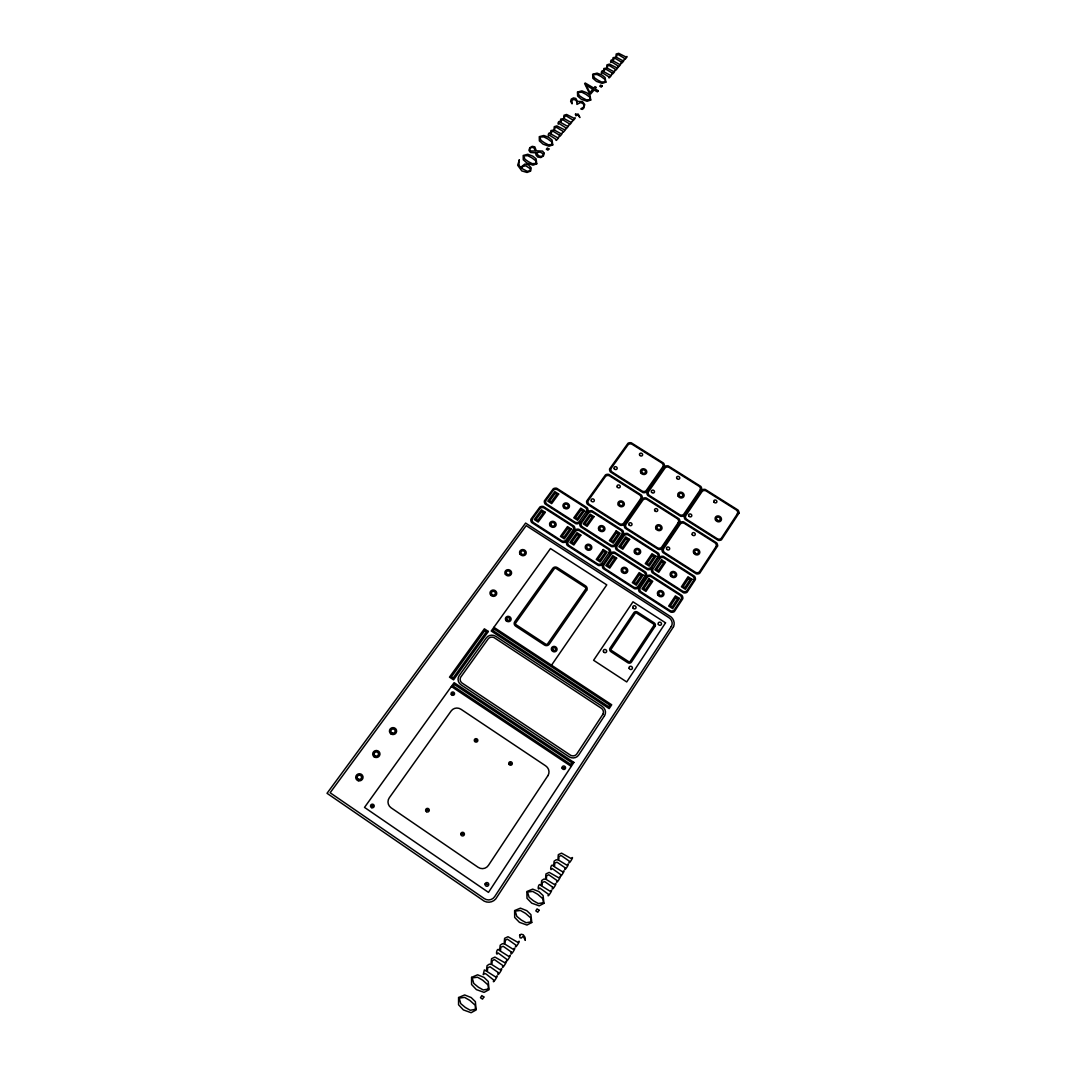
<?xml version="1.0" encoding="UTF-8"?>
<svg xmlns="http://www.w3.org/2000/svg" width="1066" height="1066" viewBox="0 0 1066 1066"><rect width="100%" height="100%" fill="white"/><g stroke="black" fill="none" stroke-linecap="round" stroke-linejoin="round"><path stroke-width="1.5" d="M616.055 544.993L615.482 546.445A4.664 4.184 24 0 0 616.308 549.67L647.408 569.617A4.69 4.211 26.6 0 0 650.82 569.097L659.334 556.492A4.677 4.171 26.5 0 0 658.468 553.267L627.514 533.493A4.65 4.157 24 0 0 624.13 533.999L614.882 546.058A4.664 4.184 23.3 0 1 611.471 546.565L580.597 526.777A4.65 4.157 20.8 0 1 579.797 523.566L588.579 511.28A4.624 4.131 20.9 0 1 591.99 510.787L622.704 530.415A4.65 4.144 23.4 0 1 623.53 533.613L622.957 535.052M639.094 587.086L638.521 588.579A4.73 4.264 27.5 0 0 639.373 591.883L670.9 612.177A4.757 4.291 30.2 0 0 674.338 611.631L682.826 598.692A4.73 4.251 30 0 0 681.934 595.388L650.58 575.267A4.717 4.237 27.4 0 0 647.155 575.8L637.921 588.192A4.717 4.264 26.7 0 1 634.483 588.725L603.196 568.578A4.704 4.251 23.9 0 1 602.37 565.3L611.138 552.681A4.69 4.211 24 0 1 614.576 552.175L645.703 572.149A4.704 4.237 26.6 0 1 646.556 575.413L645.983 576.879M651.979 568.018L651.419 569.471A4.69 4.211 27.3 0 0 652.285 572.735L683.612 592.829A4.717 4.224 29.8 0 0 687.024 592.296L695.392 579.544A4.704 4.197 29.6 0 0 694.499 576.28L663.318 556.359A4.677 4.184 27.2 0 0 659.921 556.878L658.775 557.944M663.851 467.534L664.385 466.162A4.53 3.944 23.4 0 0 663.545 463.11L631.299 442.803A4.517 3.931 21.3 0 0 627.994 443.256L609.605 468.867A4.557 3.998 21 0 0 610.405 471.958L642.958 492.585A4.57 4.011 23.2 0 0 646.302 492.106L664.997 466.388A4.53 3.944 23.9 0 1 668.289 465.935L700.788 486.389A4.557 3.971 26 0 1 701.655 489.481L683.879 515.757A4.597 4.037 26.1 0 1 680.548 516.237L647.742 495.463A4.584 4.024 23.8 0 1 646.915 492.345L647.462 490.946M609.965 553.76L610.552 552.308A4.677 4.211 23.2 0 0 609.725 549.07L578.825 529.242A4.664 4.184 20.6 0 0 575.4 529.735L565.899 541.821A4.677 4.211 19.7 0 1 562.448 542.341L531.628 522.487A4.664 4.197 17.1 0 1 530.881 519.275L539.916 506.963A4.637 4.157 17.4 0 1 543.354 506.483L574.028 526.164A4.65 4.184 19.9 0 1 574.814 529.362L574.214 530.801M587.406 512.32L587.992 510.907A4.624 4.131 20.3 0 0 587.206 507.736L556.705 488.255A4.61 4.104 17.9 0 0 553.294 488.734L544.393 500.873A4.624 4.131 17.7 0 0 545.139 504.045L575.787 523.686A4.637 4.157 20.1 0 0 579.211 523.193L580.397 522.14M567.099 540.755L566.499 542.208A4.677 4.224 20.4 0 0 567.272 545.446L598.332 565.446A4.69 4.237 23.2 0 0 601.784 564.927L602.97 563.834M551.508 665.211L606.767 584.874L550.482 548.55L491.239 631.005L609.179 708.623L611.711 704.786L493.891 627.314M451.371 686.504L571.229 766.401M471.572 977.362L471.572 984.518L476.395 989.608L484.071 992.366L489.041 989.688L488.255 981.493L484.057 977.402L477.595 974.817L471.572 977.362M458.58 997.536L458.553 1004.772L463.39 1009.915L471.119 1012.7L476.129 1009.968L475.369 1001.68L471.159 997.549L464.656 994.951L458.58 997.536M510.188 763.416L510.841 763.629L510.214 763.336M452.464 693.606L453.13 693.726L452.464 693.606M530.282 168.695L530.175 170.587L527.257 171.306L522.113 168.628L522.513 166.536L525.711 165.776L530.282 168.695M576.906 101.723L576.919 104.401L580.41 102.576L582.542 103.269L584.101 104.921L583.768 106.933L580.783 108.919L582.223 109.425L583.608 108.412L584.754 104.561L582.449 101.59L577.399 101.377L575.853 98.432L573.495 97.912L571.269 99.098L570.63 101.39L572.056 103.842L571.989 100.351L573.535 99.511L575.56 99.951L576.906 101.723M521.461 166.722L521.327 167.855C515.984 165.75 521.887 152.425 517.663 165.23L521.807 170.933L527.044 172.465L530.695 171.053L531.188 167.895L528.696 165.043L524.938 163.991L521.461 166.722M486.549 884.327L487.215 884.593L486.589 884.234M563.474 767.627L564.141 767.84L563.474 767.627M539.063 910.231L537.784 912.243L535.812 910.884L537.077 908.885L539.063 910.231M483.857 997.003L482.512 999.135L480.486 997.723L481.832 995.604L483.857 997.003M519.622 935.228L520.061 937.787L521.327 938.027L523.246 936.215L525.298 940.359L525.005 937.294L523.259 934.762L521.141 934.216L519.622 935.228M565.02 867.724C562.795 874.453 571.789 860.369 566.712 865.099L558.757 860.209L558.957 856.544L561.076 855.478L569.337 861.181C567.059 867.511 575.747 853.893 571.096 858.516L561.555 853.146L558.304 854.652L557.918 859.969L556.252 859.756L554.133 861.155L553.587 866.325C550.802 861.488 549.483 873.027 552.135 868.47L560.889 874.773C558.611 880.703 567.285 867.058 562.661 871.868L554.493 866.805L554.76 863.087L557.038 862.207L565.02 867.724M552.654 887.139C550.389 893.961 559.503 879.69 554.373 884.487L546.365 879.543L546.591 875.839L548.724 874.746L557.038 880.516C554.72 886.925 563.514 873.134 558.811 877.824L549.217 872.401L545.939 873.92L545.525 879.303L543.847 879.09L541.701 880.516L541.142 885.753C538.303 880.849 536.998 892.522 539.663 887.925L548.47 894.281C546.152 900.29 554.946 886.459 550.256 891.349L542.061 886.232L542.327 882.475L544.633 881.569L552.654 887.139M602.21 86L601.264 87.119L599.745 86.213L600.678 85.093L602.21 86M738.951 513.186L721.482 539.796A4.624 4.064 28.9 0 1 718.151 540.302L685.092 519.355A4.61 4.051 26.7 0 1 684.225 516.211L702.001 489.92A4.57 3.971 26.5 0 1 705.292 489.454L738.032 510.054A4.584 3.984 28.6 0 1 738.951 513.186M511.347 952.045C508.935 959.147 518.462 944.249 513.132 949.26L504.991 944.17L505.257 940.319L507.456 939.173L515.917 945.116C513.466 951.805 522.646 937.414 517.77 942.304L507.989 936.721L504.604 938.333L504.125 943.93L502.406 943.716L500.194 945.209L499.568 950.659C496.663 945.609 495.25 957.721 498.022 952.924L506.963 959.493C504.524 965.756 513.692 951.325 508.842 956.429L500.487 951.152L500.82 947.234L503.179 946.288L511.347 952.045M717.565 546.032L699.656 573.335A4.69 4.171 29.5 0 1 696.271 573.854L662.879 552.534A4.664 4.144 26.9 0 1 662.013 549.31L680.241 522.367A4.624 4.077 26.8 0 1 683.572 521.874L716.658 542.847A4.65 4.091 29.1 0 1 717.565 546.032M427.12 810.067L427.786 810.307L427.12 810.067M498.275 972.578C495.823 979.774 505.471 964.677 500.087 969.767L491.892 964.623L492.172 960.719L494.397 959.56L502.899 965.569C500.407 972.339 509.708 957.748 504.778 962.718L494.944 957.081L491.533 958.707L491.026 964.384L489.294 964.17L487.055 965.689L486.402 971.193L484.35 969.913L483.218 974.644L484.83 973.498L486.216 974.097L493.825 980.134C491.346 986.476 500.647 971.846 495.73 977.029L487.335 971.699L487.682 967.741L490.067 966.782L498.275 972.578M548.923 148.974L547.911 150.159L546.352 149.213L547.351 148.027L548.923 148.974M679.895 521.914L661.666 548.843A4.65 4.144 26.3 0 1 658.282 549.363L625.142 528.203A4.637 4.131 23.7 0 1 624.316 525.018L642.252 498.182A4.584 4.051 23.2 0 0 641.412 495.05L608.833 474.397A4.57 4.024 20.9 0 0 605.488 474.863L586.646 501.127A4.61 4.104 20.5 0 0 587.433 504.271L620.319 525.271A4.624 4.117 23.1 0 0 623.703 524.778L642.851 498.422A4.597 4.051 23.8 0 1 646.196 497.942L679.029 518.756A4.61 4.064 26.2 0 1 679.895 521.914M654.071 625.169L629.953 661.666A1.386 1.266 31 0 1 628.953 661.839L611.298 650.327A1.372 1.266 29 0 1 611.045 649.341L635.363 613.07A1.359 1.239 28.4 0 1 636.349 612.923L653.818 624.21A1.359 1.239 30.1 0 1 654.071 625.169M372.714 806.016L372.007 806.056L372.714 806.016M575.467 114.195L575.84 115.754L578.252 114.981L579.877 117.566L578.252 114.115L575.467 114.195M621.491 62.174C619.972 66.079 626.528 58.044 622.757 60.695L616.601 57.351L616.721 55.179L618.32 54.659L624.729 58.51C623.13 62.174 629.513 54.433 626.035 57.018L618.666 53.3L616.188 54.02L615.961 57.164L613.083 57.671L612.737 60.722C610.831 57.484 609.579 64.506 611.644 61.921L618.413 66.145C616.801 69.556 623.197 61.828 619.732 64.52L613.43 61.055L613.59 58.857L615.322 58.457L621.491 62.174M612.284 73.048C610.738 76.992 617.374 68.877 613.563 71.555L607.38 68.197L607.5 65.999L609.112 65.479L615.548 69.343C613.923 73.048 620.372 65.226 616.868 67.838L609.459 64.093L606.98 64.826L606.741 68.011L603.836 68.517L603.476 71.595C601.597 68.357 600.291 75.433 602.37 72.808L609.179 77.058C607.54 80.496 613.989 72.701 610.512 75.406L604.182 71.928L604.342 69.716L606.088 69.303L612.284 73.048M462.258 833.985L462.91 834.252L462.258 833.985M585.807 588.845L547.458 644.051A2.065 1.932 22.6 0 1 545.939 644.29L515.904 624.596A2.065 1.919 18.7 0 1 515.584 623.144L554.44 568.551A2.025 1.839 20.2 0 1 555.932 568.325L585.461 587.433A2.025 1.852 23.2 0 1 585.807 588.845M569.337 123.776C567.685 127.893 574.627 119.405 570.67 122.217L564.367 118.739L564.527 116.461L566.193 115.901L572.748 119.898C571.016 123.763 577.772 115.581 574.134 118.326L566.579 114.462L564.007 115.248L563.701 118.553L560.716 119.112L560.303 122.31C558.344 118.952 556.985 126.308 559.144 123.589L566.073 127.973C564.34 131.571 571.096 123.416 567.472 126.241L561.009 122.657L561.222 120.351L563.021 119.912L569.337 123.776M559.597 135.275C557.918 139.433 564.94 130.865 560.943 133.703L554.613 130.212L554.786 127.907L556.465 127.334L563.035 131.358C561.289 135.262 568.111 127.001 564.434 129.772L556.852 125.881L554.267 126.681L553.947 130.012L550.935 130.572L550.509 133.81C548.577 130.452 547.151 137.86 549.35 135.102L556.292 139.513C554.533 143.15 561.369 134.902 557.705 137.781L551.229 134.156L551.442 131.824L553.254 131.385L559.597 135.275M530.162 148.254L529.762 149.706L530.761 150.986L535.545 151.026L533.866 147.854L531.921 147.335L530.162 148.254M475.742 740.244L476.382 740.51L475.742 740.244M543.38 153.97L542.914 155.636L541.008 156.475L538.437 155.716L536.478 152.691L540.076 152.012L543.38 153.97M544.26 153.317L543.407 156.036L540.768 157.568L537.704 157.022L536.025 155.09L535.718 152.838L530.402 152.465L528.909 150.333L529.802 147.708L532.254 146.335L534.812 146.828L536.305 150.826L542.581 151.079L544.26 153.317M673.512 626.715L495.77 898.918A9.821 9.634 72.9 0 1 484.244 901.17L327.022 793.304L525.605 523.086L670.887 616.801A8.874 8.035 30.7 0 1 673.512 626.715M603.01 714.1L576.559 754.302A4.997 4.744 35.5 0 1 570.723 755.341L461.805 682.853A4.917 4.664 13.8 0 1 460.659 677.243L488.401 638.574A4.85 4.544 16.4 0 1 494.158 637.655L601.65 708.45A4.93 4.624 33.2 0 1 603.01 714.1M671.274 626.515L494.677 896.626A7.555 7.409 72.9 0 1 484.377 898.638L330.127 792.758L526.191 525.631L668.928 617.667A6.822 6.183 30.7 0 1 671.274 626.515M573.868 762.403L488.481 892.389L364.505 807.402L454.129 682.666L573.868 762.403M604.475 715.792L578.718 754.995A7.142 6.796 35.5 0 1 569.031 756.727L461.125 684.892A7.022 6.676 13.8 0 1 459.233 675.551L486.296 637.894A6.929 6.489 16.4 0 1 495.837 636.375L602.223 706.412A7.049 6.609 33.2 0 1 604.475 715.792M665.544 622.824L626.715 681.947L593.589 660.28L632.991 601.81L665.544 622.824M681.094 599.518L674.392 609.712A3.398 3.065 30.2 0 1 669.861 610.445L641.399 592.11A3.371 3.051 27.5 0 1 640.266 587.752L647.075 577.679A3.358 3.025 27.4 0 1 651.592 576.986L679.921 595.161A3.385 3.038 30 0 1 681.094 599.518M693.686 580.357L687.077 590.404A3.371 3.011 29.8 0 1 682.586 591.11L654.284 572.975A3.358 3.011 27.3 0 1 653.152 568.671L659.854 558.731A3.345 2.985 27.2 0 1 664.331 558.051L692.5 576.053A3.358 2.998 29.6 0 1 693.686 580.357M737.299 513.945L721.509 537.984A3.305 2.905 28.9 0 1 717.125 538.636L687.064 519.595A3.291 2.892 26.7 0 1 685.904 515.438L701.961 491.692A3.251 2.838 26.5 0 1 706.292 491.066L736.086 509.828A3.278 2.852 28.6 0 1 737.299 513.945M715.886 546.818L699.696 571.469A3.345 2.971 29.5 0 1 695.245 572.149L664.864 552.761A3.331 2.958 26.9 0 1 663.732 548.51L680.188 524.166A3.291 2.905 26.8 0 1 684.585 523.526L714.686 542.607A3.318 2.918 29.1 0 1 715.886 546.818M675.871 597.613L670.501 605.755L672.22 606.86L677.576 598.706L675.871 597.613M688.503 578.465L683.199 586.487L684.905 587.579L690.195 579.544L688.503 578.465M679.388 598.426L672.686 608.619L668.688 606.048L675.404 595.867L679.388 598.426M691.981 579.264L685.371 589.311L681.414 586.78L688.023 576.746L691.981 579.264M571.922 762.75L570.79 764.469L453.317 686.184L454.502 684.532L571.922 762.75M609.819 705.106L608.726 706.758L493.145 630.712L494.278 629.127L609.819 705.106M655.044 626.355L631.472 662.079A2.772 2.545 31 0 1 627.754 662.692L610.965 651.752A2.758 2.545 29 0 1 610.072 648.128L633.87 612.67A2.718 2.478 28.4 0 1 637.535 612.084L654.124 622.81A2.732 2.478 30.1 0 1 655.044 626.355M547.897 775.662L488.415 865.405A7.435 7.329 60.7 0 1 478.194 867.351L391.115 807.815A7.355 7.222 -11.2 0 1 389.317 797.754L451.171 710.942A7.102 6.822 13.4 0 1 461.005 709.276L545.739 765.908A7.196 6.916 35.4 0 1 547.897 775.662M648.768 578.758L641.972 588.845L645.943 591.403L652.725 581.303L648.768 578.758M661.546 559.81L654.844 569.75L658.788 572.282L665.477 562.328L661.546 559.81M649.221 580.49L643.784 588.565L645.49 589.658L650.926 581.583L649.221 580.49M661.999 561.515L656.643 569.471L658.335 570.563L663.692 562.595L661.999 561.515M644.81 576.226L638.001 586.3A3.371 3.051 26.7 0 1 633.457 587.006L605.208 568.818A3.358 3.038 23.9 0 1 604.129 564.5L611.045 554.547A3.345 3.011 24 0 1 615.562 553.867L643.691 571.909A3.358 3.025 26.6 0 1 644.81 576.226M657.615 557.291L650.9 567.219A3.345 2.998 26.6 0 1 646.396 567.912L618.307 549.909A3.331 2.985 24 0 1 617.214 545.645L624.036 535.825A3.318 2.971 24 0 1 628.514 535.172L656.469 553.027A3.331 2.985 26.5 0 1 657.615 557.291M639.613 574.334L634.163 582.369L635.856 583.462L641.306 575.413L639.613 574.334M652.445 555.413L647.075 563.341L648.754 564.42L654.138 556.492L652.445 555.413M700.002 490.227L683.932 513.959A3.278 2.878 26.1 0 1 679.535 514.598L649.714 495.69A3.265 2.865 23.8 0 1 648.608 491.586L664.931 468.147A3.238 2.825 23.9 0 1 669.275 467.548L698.843 486.149A3.251 2.838 26 0 1 700.002 490.227M678.203 522.686L661.733 547.005A3.318 2.958 26.3 0 1 657.269 547.671L627.141 528.443A3.305 2.945 23.7 0 1 626.048 524.232L642.785 500.207A3.278 2.892 23.8 0 1 647.195 499.581L677.057 518.516A3.291 2.905 26.2 0 1 678.203 522.686M643.118 575.134L636.309 585.207L632.351 582.649L639.174 572.602L643.118 575.134M655.923 556.212L649.207 566.139L645.263 563.621L651.992 553.707L655.923 556.212M616.654 558.144L609.765 568.125L605.821 565.58L612.723 555.626L616.654 558.144M629.62 539.396L622.824 549.23L618.893 546.725L625.702 536.904L629.62 539.396M613.163 557.331L607.647 565.313L609.326 566.392L614.842 558.424L613.163 557.331M626.142 538.596L620.705 546.458L622.384 547.524L627.821 539.663L626.142 538.596M608.806 553.107L601.89 563.048A3.358 3.025 23.2 0 1 597.333 563.741L569.297 545.685A3.345 3.011 20.4 0 1 568.258 541.408L575.28 531.574A3.331 2.985 20.6 0 1 579.811 530.921L607.727 548.83A3.345 3.011 23.2 0 1 608.806 553.107M621.798 534.399L614.989 544.206A3.331 2.985 23.3 0 1 610.472 544.886L582.596 527.004A3.318 2.971 20.8 0 1 581.556 522.793L588.472 513.092A3.305 2.945 20.9 0 1 592.962 512.453L620.718 530.188A3.318 2.958 23.4 0 1 621.798 534.399M586.66 590.258L549.177 644.277A3.451 3.211 22.6 0 1 544.446 645.037L515.731 626.208A3.438 3.198 18.7 0 1 514.731 621.705L552.761 568.311A3.371 3.078 20.2 0 1 557.371 567.618L585.594 585.874A3.385 3.091 23.2 0 1 586.66 590.258M603.196 549.51L596.267 559.437L600.198 561.969L607.114 552.028L603.196 549.51M616.228 530.841L609.392 540.635L613.31 543.14L620.132 533.333L616.228 530.841M603.623 551.215L598.079 559.157L599.772 560.25L605.315 552.295L603.623 551.215M616.668 532.534L611.204 540.369L612.87 541.435L618.333 533.6L616.668 532.534M662.719 466.908L646.369 490.32A3.265 2.865 23.2 0 1 641.972 490.946L612.364 472.198A3.251 2.852 21 0 1 611.311 468.121L627.914 444.988A3.225 2.798 21.3 0 1 632.258 444.402L661.613 462.871A3.238 2.812 23.4 0 1 662.719 466.908M640.546 498.941L623.797 522.953A3.305 2.945 23.1 0 1 619.319 523.606L589.418 504.511A3.291 2.932 20.5 0 1 588.379 500.354L605.381 476.635A3.265 2.878 20.9 0 1 609.805 476.022L639.453 494.824A3.278 2.892 23.2 0 1 640.546 498.941M580.85 535.159L573.854 545.006L569.937 542.487L576.946 532.654L580.85 535.159M594.015 516.637L587.113 526.351L583.222 523.859L590.138 514.158L594.015 516.637M577.372 534.346L571.762 542.221L573.428 543.3L579.038 535.425L577.372 534.346M590.551 515.837L585.021 523.593L586.686 524.659L592.216 516.89L590.551 515.837M571.389 529.082L564.354 538.903L560.45 536.385L567.498 526.577L571.389 529.082M584.594 510.614L577.665 520.301L573.788 517.81L580.73 508.149L584.594 510.614M573.055 530.148L566.033 539.969A3.331 3.011 19.7 0 1 561.476 540.649L533.64 522.726A3.331 2.998 17.1 0 1 532.654 518.502L539.782 508.788A3.318 2.971 17.4 0 1 544.313 508.136L572.029 525.924A3.318 2.985 19.9 0 1 573.055 530.148M586.26 511.68L579.331 521.367A3.318 2.971 20.1 0 1 574.814 522.02L547.138 504.285A3.305 2.945 17.7 0 1 546.138 500.101L553.174 490.52A3.291 2.932 17.9 0 1 557.665 489.894L585.221 507.509A3.305 2.945 20.3 0 1 586.26 511.68M567.898 528.27L562.275 536.118L563.941 537.197L569.577 529.336L567.898 528.27M581.143 509.815L575.587 517.556L577.252 518.622L582.796 510.88L581.143 509.815M484.75 630.632L451.438 676.83L453.183 677.989L486.469 631.765L484.75 630.632M488.375 631.458L453.556 679.855L449.492 677.15L484.364 628.82L488.375 631.458M543.487 512.599L537.81 520.381L536.145 519.302L541.834 511.533L543.487 512.599M556.865 494.291L551.255 501.966L549.603 500.913L555.213 493.238L556.865 494.291M545.312 512.333L538.197 522.06L534.319 519.568L541.435 509.854L545.312 512.333M558.664 494.038L551.655 503.632L547.804 501.167L554.813 491.586L558.664 494.038M598.293 90.783L597.36 91.889L594.108 89.957L590.697 93.981L589.418 93.222L584.648 83.654L585.207 83.001L593.775 88.092L595.015 86.639L596.28 87.399L595.041 88.851L598.293 90.783M592.829 89.211L589.911 92.649L586.22 85.28L592.829 89.211M531.774 922.49L526.964 925.048L519.448 922.343L514.691 917.44L514.611 910.564L520.448 908.152L526.777 910.67L530.908 914.615L531.774 922.49M543.966 903.328L539.196 905.833L531.734 903.155L526.99 898.292L526.884 891.509L532.68 889.124L538.97 891.629L543.087 895.533L543.966 903.328M536.771 163.818L532.987 165.163L527.044 163.098L523.273 159.78L523.193 155.476L527.803 154.264L532.813 156.169L536.091 158.847L536.771 163.818M552.761 144.923L549.017 146.242L543.127 144.19L539.369 140.912L539.276 136.675L543.833 135.489L548.803 137.367L552.055 140.019L552.761 144.923M590.751 100.017L587.113 101.283L581.33 99.271L577.625 96.1L577.479 92.009L581.916 90.89L586.78 92.729L589.991 95.3L590.751 100.017M605.861 82.175L602.263 83.401L596.52 81.416L592.843 78.271L592.669 74.247L597.053 73.141L601.89 74.966L605.088 77.512L605.861 82.175M475.529 1009.315L470.279 1010.262L465.389 1007.503L460.739 1003.612L459.219 998.082L464.589 997.39L469.773 1000.374L475.196 1005.211L475.529 1009.315M488.428 989.035L483.231 989.954L478.368 987.223L473.744 983.385L472.211 977.908L477.541 977.229L482.685 980.187L488.095 984.984L488.428 989.035M531.174 921.863L526.111 922.73L521.354 920.065L516.797 916.347L515.238 911.084L520.435 910.471L525.485 913.335L530.801 917.973L531.174 921.863M543.367 902.702L538.343 903.542L533.613 900.917L529.069 897.226L527.51 892.015L532.667 891.416L537.69 894.267L542.98 898.851L543.367 902.702M536.305 163.391L532.307 163.671L528.536 161.766L524.938 159.207L523.686 155.836L527.79 155.716L531.787 157.768L535.998 160.939L536.305 163.391M552.295 144.496L548.337 144.763L544.593 142.884L541.008 140.352L539.769 137.034L543.833 136.914L547.804 138.953L551.975 142.084L552.295 144.496M590.284 99.618L586.433 99.858L582.756 98.019L579.224 95.567L577.959 92.356L581.929 92.262L585.82 94.248L589.951 97.286L590.284 99.618M605.395 81.776L601.584 82.002L597.933 80.177L594.415 77.751L593.149 74.58L597.08 74.5L600.944 76.459L605.048 79.47L605.395 81.776M676.79 478.407A1.626 1.412 24.7 0 0 679.548 478.687A1.626 1.412 24.7 0 0 678.176 476.382A1.626 1.412 24.7 0 0 676.79 478.407M651.553 492.252A1.639 1.439 23.9 0 0 654.324 492.359A1.639 1.439 23.9 0 0 652.805 490.107A1.639 1.439 23.9 0 0 651.553 492.252M678.203 496.303A3.265 2.852 25.4 0 0 683.732 496.743A3.265 2.852 25.4 0 0 680.881 492.132A3.265 2.852 25.4 0 0 678.203 496.303M679.308 495.797A1.945 1.706 25.4 0 0 682.613 496.063A1.945 1.706 25.4 0 0 680.908 493.305A1.945 1.706 25.4 0 0 679.308 495.797M639.653 455.169A1.612 1.399 22.1 0 0 642.398 455.435A1.612 1.399 22.1 0 0 641.066 453.157A1.612 1.399 22.1 0 0 639.653 455.169M614.256 468.8A1.626 1.426 21 0 0 617.014 468.907A1.626 1.426 21 0 0 615.522 466.668A1.626 1.426 21 0 0 614.256 468.8M640.853 472.851A3.251 2.838 22.7 0 0 646.382 473.304A3.251 2.838 22.7 0 0 643.584 468.747A3.251 2.838 22.7 0 0 640.853 472.851M641.972 472.358A1.932 1.692 22.7 0 0 645.263 472.624A1.932 1.692 22.7 0 0 643.597 469.906A1.932 1.692 22.7 0 0 641.972 472.358M713.953 502.046A1.639 1.426 27.3 0 0 716.698 502.313A1.639 1.426 27.3 0 0 715.299 499.994A1.639 1.426 27.3 0 0 713.953 502.046M688.863 516.104A1.639 1.439 26.7 0 0 691.634 516.211A1.639 1.439 26.7 0 0 690.088 513.932A1.639 1.439 26.7 0 0 688.863 516.104M715.566 520.141A3.278 2.865 28.2 0 0 721.109 520.568A3.278 2.865 28.2 0 0 718.204 515.917A3.278 2.865 28.2 0 0 715.566 520.141M716.672 519.622A1.959 1.706 28.2 0 0 719.976 519.888A1.959 1.706 28.2 0 0 718.244 517.103A1.959 1.706 28.2 0 0 716.672 519.622M617.227 487.015A1.639 1.439 21.8 0 0 620.012 487.282A1.639 1.439 21.8 0 0 618.666 484.95A1.639 1.439 21.8 0 0 617.227 487.015M591.35 501.033A1.639 1.466 20.6 0 0 594.162 501.14A1.639 1.466 20.6 0 0 592.656 498.861A1.639 1.466 20.6 0 0 591.35 501.033M618.32 505.097A3.291 2.905 22.5 0 0 623.916 505.537A3.291 2.905 22.5 0 0 621.118 500.887A3.291 2.905 22.5 0 0 618.32 505.097M619.453 504.591A1.959 1.732 22.5 0 0 622.797 504.858A1.959 1.732 22.5 0 0 621.118 502.073A1.959 1.732 22.5 0 0 619.453 504.591M654.751 510.667A1.639 1.452 24.7 0 0 657.535 510.934A1.639 1.452 24.7 0 0 656.163 508.589A1.639 1.452 24.7 0 0 654.751 510.667M629.033 524.912A1.652 1.466 23.7 0 0 631.845 525.005A1.652 1.466 23.7 0 0 630.312 522.713A1.652 1.466 23.7 0 0 629.033 524.912M656.056 528.963A3.305 2.932 25.5 0 0 661.653 529.389A3.305 2.932 25.5 0 0 658.801 524.699A3.305 2.932 25.5 0 0 656.056 528.963M657.176 528.443A1.972 1.746 25.5 0 0 660.52 528.696A1.972 1.746 25.5 0 0 658.815 525.898A1.972 1.746 25.5 0 0 657.176 528.443M692.274 534.732A1.652 1.452 27.6 0 0 695.072 534.985A1.652 1.452 27.6 0 0 693.673 532.614A1.652 1.452 27.6 0 0 692.274 534.732M666.716 549.19A1.666 1.479 26.9 0 0 669.528 549.283A1.666 1.479 26.9 0 0 667.982 546.965A1.666 1.479 26.9 0 0 666.716 549.19M693.793 553.227A3.331 2.945 28.6 0 0 699.416 553.654A3.331 2.945 28.6 0 0 696.498 548.897A3.331 2.945 28.6 0 0 693.793 553.227M694.912 552.708A1.985 1.759 28.6 0 0 698.27 552.948A1.985 1.759 28.6 0 0 696.524 550.123A1.985 1.759 28.6 0 0 694.912 552.708M358.269 780.738A3.678 3.571 -14.3 0 0 362.96 776.488A3.678 3.571 -14.3 0 0 356.883 774.716A3.678 3.571 -14.3 0 0 358.269 780.738M374.113 756.82A3.638 3.518 -6.9 0 0 379.936 754.448A3.638 3.518 -6.9 0 0 374.939 750.77A3.638 3.518 -6.9 0 0 374.113 756.82M390.955 733.928A3.598 3.478 -0.8 0 0 396.605 731.383A3.598 3.478 -0.8 0 0 391.502 727.931A3.598 3.478 -0.8 0 0 390.955 733.928M520.075 554.173A3.358 3.065 16.9 0 0 525.858 554.187A3.358 3.065 16.9 0 0 522.713 549.55A3.358 3.065 16.9 0 0 520.075 554.173M505.337 574.228A3.385 3.105 16.1 0 0 511.16 574.427A3.385 3.105 16.1 0 0 508.202 569.644A3.385 3.105 16.1 0 0 505.337 574.228M490.96 595.361A3.411 3.158 15.1 0 0 496.636 594.148A3.411 3.158 15.1 0 0 492.479 590.111A3.411 3.158 15.1 0 0 490.96 595.361M358.709 779.353A2.199 2.132 -14.3 0 0 361.507 776.821A2.199 2.132 -14.3 0 0 357.883 775.768A2.199 2.132 -14.3 0 0 358.709 779.353M375.005 755.687A2.172 2.105 -6.9 0 0 378.483 754.262A2.172 2.105 -6.9 0 0 375.499 752.076A2.172 2.105 -6.9 0 0 375.005 755.687M391.782 732.768A2.145 2.065 -0.8 0 0 395.153 731.263A2.145 2.065 -0.8 0 0 392.115 729.197A2.145 2.065 -0.8 0 0 391.782 732.768M521.207 553.547A2.012 1.826 16.9 0 0 524.659 553.56A2.012 1.826 16.9 0 0 522.78 550.789A2.012 1.826 16.9 0 0 521.207 553.547M506.497 573.641A2.025 1.852 16.1 0 0 509.988 573.761A2.025 1.852 16.1 0 0 508.215 570.896A2.025 1.852 16.1 0 0 506.497 573.641M491.932 594.482A2.039 1.879 15.1 0 0 495.317 593.762A2.039 1.879 15.1 0 0 492.838 591.35A2.039 1.879 15.1 0 0 491.932 594.482M506.19 620.785A2.892 2.678 17.5 0 0 511.014 619.879A2.892 2.678 17.5 0 0 507.589 616.361A2.892 2.678 17.5 0 0 506.19 620.785M551.682 650.313A2.905 2.705 23.8 0 0 556.652 650.66A2.905 2.705 23.8 0 0 554.267 646.396A2.905 2.705 23.8 0 0 551.682 650.313M507.189 619.932A1.506 1.399 17.5 0 0 509.695 619.453A1.506 1.399 17.5 0 0 507.922 617.627A1.506 1.399 17.5 0 0 507.189 619.932M552.894 649.74A1.506 1.412 23.8 0 0 555.479 649.927A1.506 1.412 23.8 0 0 554.24 647.702A1.506 1.412 23.8 0 0 552.894 649.74M629.113 668.222A1.732 1.599 31.7 0 0 631.965 669.115A1.732 1.599 31.7 0 0 631.165 666.343A1.732 1.599 31.7 0 0 629.113 668.222M603.489 651.752A1.719 1.599 28.5 0 0 606.421 652.019A1.719 1.599 28.5 0 0 605.035 649.461A1.719 1.599 28.5 0 0 603.489 651.752M658.295 624.223A1.706 1.546 30.5 0 0 661.16 624.809A1.706 1.546 30.5 0 0 660.054 622.184A1.706 1.546 30.5 0 0 658.295 624.223M632.938 607.953A1.692 1.546 27.9 0 0 635.829 608.233A1.692 1.546 27.9 0 0 634.43 605.741A1.692 1.546 27.9 0 0 632.938 607.953M371.714 807.695A1.852 1.812 -18.9 0 0 374.179 805.656A1.852 1.812 -18.9 0 0 371.181 804.603A1.852 1.812 -18.9 0 0 371.714 807.695M451.358 694.606A1.772 1.692 12.1 0 0 454.396 694.406A1.772 1.692 12.1 0 0 452.637 691.981A1.772 1.692 12.1 0 0 451.358 694.606M562.088 768.08A1.799 1.719 37.1 0 0 565.033 769.039A1.799 1.719 37.1 0 0 564.3 766.081A1.799 1.719 37.1 0 0 562.088 768.08M485.11 883.927A1.879 1.852 70.5 0 0 487.402 886.232A1.879 1.852 70.5 0 0 488.201 883.088A1.879 1.852 70.5 0 0 485.11 883.927M508.855 764.055A1.799 1.732 29.2 0 0 511.907 764.628A1.799 1.732 29.2 0 0 510.814 761.764A1.799 1.732 29.2 0 0 508.855 764.055M460.779 834.372A1.839 1.826 39.7 0 0 463.723 835.557A1.839 1.826 39.7 0 0 463.244 832.413A1.839 1.826 39.7 0 0 460.779 834.372M426.413 811.679A1.826 1.812 3.4 0 0 429.278 810.333A1.826 1.812 3.4 0 0 426.666 808.548A1.826 1.812 3.4 0 0 426.413 811.679M474.663 741.416A1.786 1.719 19 0 0 477.715 741.057A1.786 1.719 19 0 0 475.809 738.658A1.786 1.719 19 0 0 474.663 741.416M670.501 575.653A3.358 2.998 28.5 0 0 676.164 576.426A3.358 2.998 28.5 0 0 673.592 571.469A3.358 2.998 28.5 0 0 670.501 575.653M671.673 575.187A1.999 1.786 28.5 0 0 675.058 575.653A1.999 1.786 28.5 0 0 673.525 572.695A1.999 1.786 28.5 0 0 671.673 575.187M634.483 552.588A3.331 2.985 25.3 0 0 640.146 553.374A3.331 2.985 25.3 0 0 637.628 548.457A3.331 2.985 25.3 0 0 634.483 552.588M635.669 552.135A1.985 1.786 25.3 0 0 639.04 552.601A1.985 1.786 25.3 0 0 637.548 549.67A1.985 1.786 25.3 0 0 635.669 552.135M598.732 529.695A3.318 2.971 22.1 0 0 604.382 530.495A3.318 2.971 22.1 0 0 601.917 525.618A3.318 2.971 22.1 0 0 598.732 529.695M599.918 529.256A1.972 1.772 22.1 0 0 603.289 529.722A1.972 1.772 22.1 0 0 601.824 526.817A1.972 1.772 22.1 0 0 599.918 529.256M563.701 507.656A3.305 2.945 19 0 0 569.271 507.11A3.305 2.945 19 0 0 565.633 502.925A3.305 2.945 19 0 0 563.701 507.656M564.714 506.95A1.972 1.759 19 0 0 568.031 506.616A1.972 1.759 19 0 0 565.859 504.125A1.972 1.759 19 0 0 564.714 506.95M657.735 594.788A3.371 3.038 28.8 0 0 663.452 595.574A3.371 3.038 28.8 0 0 660.88 590.551A3.371 3.038 28.8 0 0 657.735 594.788M658.921 594.322A2.012 1.812 28.8 0 0 662.332 594.801A2.012 1.812 28.8 0 0 660.8 591.79A2.012 1.812 28.8 0 0 658.921 594.322M621.518 571.496A3.358 3.025 25.3 0 0 627.221 572.282A3.358 3.025 25.3 0 0 624.703 567.312A3.358 3.025 25.3 0 0 621.518 571.496M622.704 571.043A1.999 1.812 25.3 0 0 626.115 571.509A1.999 1.812 25.3 0 0 624.609 568.538A1.999 1.812 25.3 0 0 622.704 571.043M585.554 548.377A3.345 3.011 21.9 0 0 591.257 549.163A3.345 3.011 21.9 0 0 588.792 544.233A3.345 3.011 21.9 0 0 585.554 548.377M586.753 547.924A1.999 1.799 21.9 0 0 590.151 548.404A1.999 1.799 21.9 0 0 588.685 545.459A1.999 1.799 21.9 0 0 586.753 547.924M550.336 526.111A3.331 2.985 18.5 0 0 555.946 525.538A3.331 2.985 18.5 0 0 552.281 521.314A3.331 2.985 18.5 0 0 550.336 526.111M551.349 525.391A1.985 1.786 18.5 0 0 554.706 525.058A1.985 1.786 18.5 0 0 552.521 522.527A1.985 1.786 18.5 0 0 551.349 525.391"/></g></svg>
